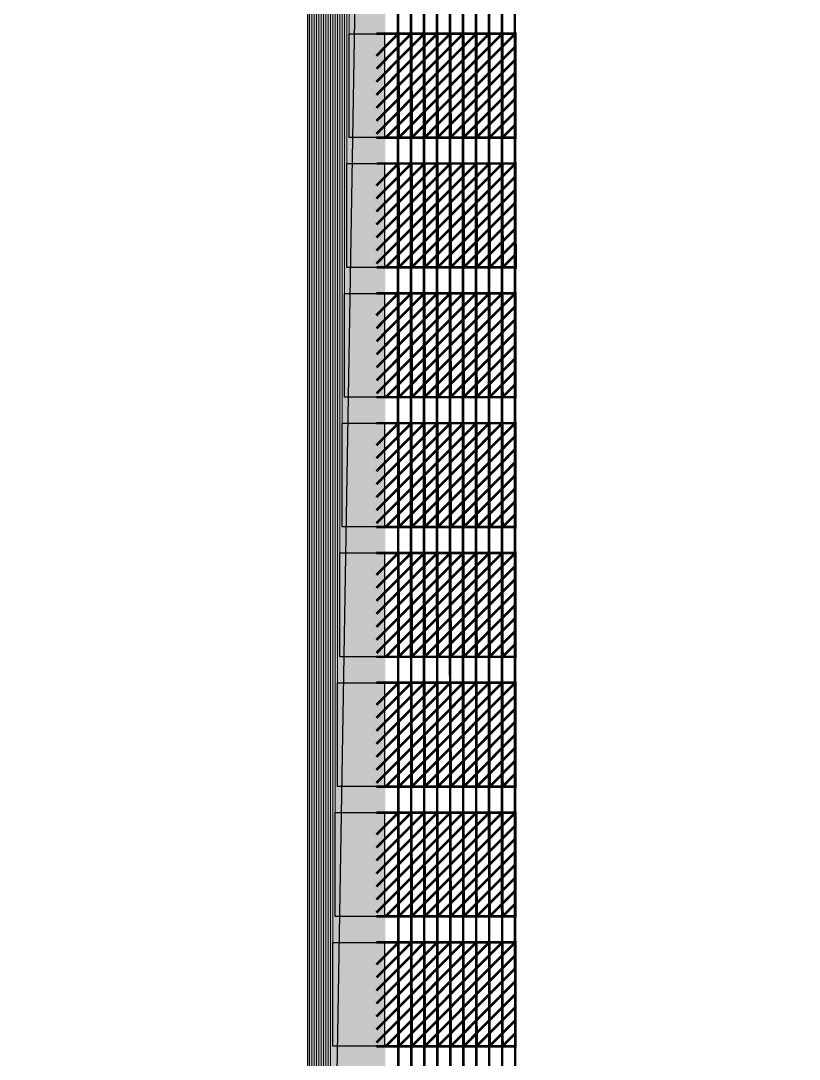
# Model space of a CAD drawing. Header units: millimetres. Extents: x -51 to 51, y -51 to 51.
# Drawn here: x 0.493 to 3.491, y -14.146 to -10.146 of the extents above; entities that cross this region are included whole.
import ezdxf

# ---------------------------------------------------------------- set-up
doc = ezdxf.new("R2010")
doc.units = ezdxf.units.MM
doc.linetypes.add('DASHED', pattern=[19.05, 12.7, -6.35])
for name, color, linetype in [('bottom_SU8', 5, 'Continuous'), ('metal', 43, 'Continuous'), ('reference', 18, 'DASHED')]:
    doc.layers.add(name, color=color, linetype=linetype)
doc.layers.add('top SU-8', color=3, linetype='Continuous', transparency=0.63)

msp = doc.modelspace()

# ---------------------------------------------------------------- linework, layer by layer
at = {"layer": 'bottom_SU8', "transparency": 33554544}
for points, const_width in [([(1.747, 5.9298), (1.747, -19.1017)], 0.3), ([(1.9485, -19.0957), (1.9439, -3.1964)], 0.01), ([(1.9982, -19.0957), (1.9939, -3.1964)], 0.01), ([(2.0482, -19.0957), (2.0439, -3.1964)], 0.01), ([(2.0985, -19.0957), (2.0939, -3.1961)], 0.01), ([(2.1485, -19.0957), (2.1439, -3.1964)], 0.01), ([(2.1985, -19.0957), (2.1939, -3.1961)], 0.01), ([(2.2485, -19.0957), (2.2442, -3.1961)], 0.01), ([(2.2985, -19.0957), (2.2939, -3.1961)], 0.01), ([(2.3485, -19.0957), (2.3439, -3.1961)], 0.01), ([(2.3985, -19.0957), (2.3939, -3.1921)], 0.01), ([(1.8626, -10.2808), (1.9475, -10.1957)], 0.01), ([(1.8628, -10.3307), (1.9975, -10.1957)], 0.01), ([(1.8628, -10.3808), (2.0475, -10.1957)], 0.01), ([(1.8628, -10.4309), (2.0975, -10.1957)], 0.01), ([(1.8628, -10.481), (2.1475, -10.1957)], 0.01), ([(1.8628, -10.5311), (2.1975, -10.1957)], 0.01), ([(1.8628, -10.5812), (2.2475, -10.1957)], 0.01), ([(1.8628, -10.1957), (2.4031, -10.1957)], 0.01), ([(1.8984, -10.5957), (2.2975, -10.1957)], 0.01), ([(1.9484, -10.5957), (1.9475, -10.1957)], 0.01), ([(1.9484, -10.5957), (2.3475, -10.1957)], 0.01), ([(1.9984, -10.5957), (1.9975, -10.1957)], 0.01), ([(1.9984, -10.5957), (2.3975, -10.1957)], 0.01), ([(2.0484, -10.5957), (2.0475, -10.1957)], 0.01), ([(2.0984, -10.5957), (2.0975, -10.1957)], 0.01), ([(2.1484, -10.5957), (2.1475, -10.1957)], 0.01), ([(2.1984, -10.5957), (2.1975, -10.1957)], 0.01), ([(2.2484, -10.5957), (2.2475, -10.1957)], 0.01), ([(2.2984, -10.5957), (2.2975, -10.1957)], 0.01), ([(2.3484, -10.5957), (2.3475, -10.1957)], 0.01), ([(2.3984, -10.5957), (2.3975, -10.1957)], 0.01), ([(2.0484, -10.5957), (2.3976, -10.2457)], 0.01), ([(2.0984, -10.5957), (2.3977, -10.2957)], 0.01), ([(2.1484, -10.5957), (2.3979, -10.3457)], 0.01), ([(2.1984, -10.5957), (2.398, -10.3957)], 0.01), ([(2.2484, -10.5957), (2.3981, -10.4457)], 0.01), ([(2.2984, -10.5957), (2.3982, -10.4957)], 0.01), ([(2.3484, -10.5957), (2.3983, -10.5457)], 0.01), ([(1.8628, -10.5957), (2.4032, -10.5957)], 0.01), ([(1.863, -10.7808), (1.9479, -10.6957)], 0.01), ([(1.8632, -10.8307), (1.9979, -10.6957)], 0.01), ([(1.8632, -10.8808), (2.0479, -10.6957)], 0.01), ([(1.8632, -10.9309), (2.0979, -10.6957)], 0.01), ([(1.8632, -10.981), (2.1479, -10.6957)], 0.01), ([(1.8632, -11.0311), (2.1979, -10.6957)], 0.01), ([(1.8632, -11.0812), (2.2479, -10.6957)], 0.01), ([(1.8632, -10.6957), (2.4035, -10.6957)], 0.01), ([(1.8987, -11.0957), (2.2979, -10.6957)], 0.01), ([(1.9487, -11.0957), (1.9479, -10.6957)], 0.01), ([(1.9487, -11.0957), (2.3479, -10.6957)], 0.01), ([(1.9987, -11.0957), (1.9979, -10.6957)], 0.01), ([(1.9987, -11.0957), (2.3979, -10.6957)], 0.01), ([(2.0487, -11.0957), (2.0479, -10.6957)], 0.01), ([(2.0987, -11.0957), (2.0979, -10.6957)], 0.01), ([(2.1487, -11.0957), (2.1479, -10.6957)], 0.01), ([(2.1987, -11.0957), (2.1979, -10.6957)], 0.01), ([(2.2487, -11.0957), (2.2479, -10.6957)], 0.01), ([(2.2987, -11.0957), (2.2979, -10.6957)], 0.01), ([(2.3487, -11.0957), (2.3479, -10.6957)], 0.01), ([(2.3987, -11.0957), (2.3979, -10.6957)], 0.01), ([(2.0487, -11.0957), (2.398, -10.7457)], 0.01), ([(2.0987, -11.0957), (2.3981, -10.7957)], 0.01), ([(2.1487, -11.0957), (2.3982, -10.8457)], 0.01), ([(2.1987, -11.0957), (2.3983, -10.8957)], 0.01), ([(2.2487, -11.0957), (2.3984, -10.9457)], 0.01), ([(2.2987, -11.0957), (2.3985, -10.9957)], 0.01), ([(2.3487, -11.0957), (2.3986, -11.0457)], 0.01), ([(1.8632, -11.0957), (2.4036, -11.0957)], 0.01), ([(1.8627, -11.2808), (1.9476, -11.1957)], 0.01), ([(1.8629, -11.3307), (1.9976, -11.1957)], 0.01), ([(1.8629, -11.3808), (2.0476, -11.1957)], 0.01), ([(1.8629, -11.4309), (2.0976, -11.1957)], 0.01), ([(1.8629, -11.481), (2.1476, -11.1957)], 0.01), ([(1.8629, -11.5311), (2.1976, -11.1957)], 0.01), ([(1.8629, -11.5812), (2.2476, -11.1957)], 0.01), ([(1.8629, -11.1957), (2.4032, -11.1957)], 0.01), ([(1.8985, -11.5957), (2.2976, -11.1957)], 0.01), ([(1.9485, -11.5957), (1.9476, -11.1957)], 0.01), ([(1.9485, -11.5957), (2.3476, -11.1957)], 0.01), ([(1.9985, -11.5957), (1.9976, -11.1957)], 0.01), ([(1.9985, -11.5957), (2.3976, -11.1957)], 0.01), ([(2.0485, -11.5957), (2.0476, -11.1957)], 0.01), ([(2.0985, -11.5957), (2.0976, -11.1957)], 0.01), ([(2.1485, -11.5957), (2.1476, -11.1957)], 0.01), ([(2.1985, -11.5957), (2.1976, -11.1957)], 0.01), ([(2.2485, -11.5957), (2.2476, -11.1957)], 0.01), ([(2.2985, -11.5957), (2.2976, -11.1957)], 0.01), ([(2.3485, -11.5957), (2.3476, -11.1957)], 0.01), ([(2.3985, -11.5957), (2.3976, -11.1957)], 0.01), ([(2.0485, -11.5957), (2.3978, -11.2457)], 0.01), ([(2.0985, -11.5957), (2.3979, -11.2957)], 0.01), ([(2.1485, -11.5957), (2.398, -11.3457)], 0.01), ([(2.1985, -11.5957), (2.3981, -11.3957)], 0.01), ([(2.2485, -11.5957), (2.3982, -11.4457)], 0.01), ([(2.2985, -11.5957), (2.3983, -11.4957)], 0.01), ([(2.3485, -11.5957), (2.3984, -11.5457)], 0.01), ([(1.8629, -11.5957), (2.4033, -11.5957)], 0.01), ([(1.8627, -11.7808), (1.9476, -11.6957)], 0.01), ([(1.8629, -11.8307), (1.9976, -11.6957)], 0.01), ([(1.8629, -11.8808), (2.0476, -11.6957)], 0.01), ([(1.8629, -11.9309), (2.0976, -11.6957)], 0.01), ([(1.8629, -11.981), (2.1476, -11.6957)], 0.01), ([(1.8629, -12.0311), (2.1976, -11.6957)], 0.01), ([(1.8629, -12.0812), (2.2476, -11.6957)], 0.01), ([(1.8629, -11.6957), (2.4032, -11.6957)], 0.01), ([(1.8985, -12.0957), (2.2976, -11.6957)], 0.01), ([(1.9485, -12.0957), (1.9476, -11.6957)], 0.01), ([(1.9485, -12.0957), (2.3476, -11.6957)], 0.01), ([(1.9985, -12.0957), (1.9976, -11.6957)], 0.01), ([(1.9985, -12.0957), (2.3976, -11.6957)], 0.01), ([(2.0485, -12.0957), (2.0476, -11.6957)], 0.01), ([(2.0985, -12.0957), (2.0976, -11.6957)], 0.01), ([(2.1485, -12.0957), (2.1476, -11.6957)], 0.01), ([(2.1985, -12.0957), (2.1976, -11.6957)], 0.01), ([(2.2485, -12.0957), (2.2476, -11.6957)], 0.01), ([(2.2985, -12.0957), (2.2976, -11.6957)], 0.01), ([(2.3485, -12.0957), (2.3476, -11.6957)], 0.01), ([(2.3985, -12.0957), (2.3976, -11.6957)], 0.01), ([(2.0485, -12.0957), (2.3978, -11.7457)], 0.01), ([(2.0985, -12.0957), (2.3979, -11.7957)], 0.01), ([(2.1485, -12.0957), (2.398, -11.8457)], 0.01), ([(2.1985, -12.0957), (2.3981, -11.8957)], 0.01), ([(2.2485, -12.0957), (2.3982, -11.9457)], 0.01), ([(2.2985, -12.0957), (2.3983, -11.9957)], 0.01), ([(2.3485, -12.0957), (2.3984, -12.0457)], 0.01), ([(1.8629, -12.0957), (2.4033, -12.0957)], 0.01), ([(1.8627, -12.2808), (1.9476, -12.1957)], 0.01), ([(1.8629, -12.3307), (1.9976, -12.1957)], 0.01), ([(1.8629, -12.3808), (2.0476, -12.1957)], 0.01), ([(1.8629, -12.4309), (2.0976, -12.1957)], 0.01), ([(1.8629, -12.481), (2.1476, -12.1957)], 0.01), ([(1.8629, -12.5311), (2.1976, -12.1957)], 0.01), ([(1.8629, -12.5812), (2.2476, -12.1957)], 0.01), ([(1.8629, -12.1957), (2.4032, -12.1957)], 0.01), ([(1.8985, -12.5957), (2.2976, -12.1957)], 0.01), ([(1.9485, -12.5957), (1.9476, -12.1957)], 0.01), ([(1.9485, -12.5957), (2.3476, -12.1957)], 0.01), ([(1.9985, -12.5957), (1.9976, -12.1957)], 0.01), ([(1.9985, -12.5957), (2.3976, -12.1957)], 0.01), ([(2.0485, -12.5957), (2.0476, -12.1957)], 0.01), ([(2.0985, -12.5957), (2.0976, -12.1957)], 0.01), ([(2.1485, -12.5957), (2.1476, -12.1957)], 0.01), ([(2.1985, -12.5957), (2.1976, -12.1957)], 0.01), ([(2.2485, -12.5957), (2.2476, -12.1957)], 0.01), ([(2.2985, -12.5957), (2.2976, -12.1957)], 0.01), ([(2.3485, -12.5957), (2.3476, -12.1957)], 0.01), ([(2.3985, -12.5957), (2.3976, -12.1957)], 0.01), ([(2.0485, -12.5957), (2.3978, -12.2457)], 0.01), ([(2.0985, -12.5957), (2.3979, -12.2957)], 0.01), ([(2.1485, -12.5957), (2.398, -12.3457)], 0.01), ([(2.1985, -12.5957), (2.3981, -12.3957)], 0.01), ([(2.2485, -12.5957), (2.3982, -12.4457)], 0.01), ([(2.2985, -12.5957), (2.3983, -12.4957)], 0.01), ([(2.3485, -12.5957), (2.3984, -12.5457)], 0.01), ([(1.8629, -12.5957), (2.4033, -12.5957)], 0.01), ([(1.8627, -12.7808), (1.9476, -12.6957)], 0.01), ([(1.8629, -12.8307), (1.9976, -12.6957)], 0.01), ([(1.8629, -12.8808), (2.0476, -12.6957)], 0.01), ([(1.8629, -12.9309), (2.0976, -12.6957)], 0.01), ([(1.8629, -12.981), (2.1476, -12.6957)], 0.01), ([(1.8629, -13.0311), (2.1976, -12.6957)], 0.01), ([(1.8629, -13.0812), (2.2476, -12.6957)], 0.01), ([(1.8629, -12.6957), (2.4032, -12.6957)], 0.01), ([(1.8985, -13.0957), (2.2976, -12.6957)], 0.01), ([(1.9485, -13.0957), (1.9476, -12.6957)], 0.01), ([(1.9485, -13.0957), (2.3476, -12.6957)], 0.01), ([(1.9985, -13.0957), (1.9976, -12.6957)], 0.01), ([(1.9985, -13.0957), (2.3976, -12.6957)], 0.01), ([(2.0485, -13.0957), (2.0476, -12.6957)], 0.01), ([(2.0985, -13.0957), (2.0976, -12.6957)], 0.01), ([(2.1485, -13.0957), (2.1476, -12.6957)], 0.01), ([(2.1985, -13.0957), (2.1976, -12.6957)], 0.01), ([(2.2485, -13.0957), (2.2476, -12.6957)], 0.01), ([(2.2985, -13.0957), (2.2976, -12.6957)], 0.01), ([(2.3485, -13.0957), (2.3476, -12.6957)], 0.01), ([(2.3985, -13.0957), (2.3976, -12.6957)], 0.01), ([(2.0485, -13.0957), (2.3978, -12.7457)], 0.01), ([(2.0985, -13.0957), (2.3979, -12.7957)], 0.01), ([(2.1485, -13.0957), (2.398, -12.8457)], 0.01), ([(2.1985, -13.0957), (2.3981, -12.8957)], 0.01), ([(2.2485, -13.0957), (2.3982, -12.9457)], 0.01), ([(2.2985, -13.0957), (2.3983, -12.9957)], 0.01), ([(2.3485, -13.0957), (2.3984, -13.0457)], 0.01), ([(1.8629, -13.0957), (2.4033, -13.0957)], 0.01), ([(1.8627, -13.2808), (1.9476, -13.1957)], 0.01), ([(1.8629, -13.3307), (1.9976, -13.1957)], 0.01), ([(1.8629, -13.3808), (2.0476, -13.1957)], 0.01), ([(1.8629, -13.4309), (2.0976, -13.1957)], 0.01), ([(1.8629, -13.481), (2.1476, -13.1957)], 0.01), ([(1.8629, -13.5311), (2.1976, -13.1957)], 0.01), ([(1.8629, -13.5812), (2.2476, -13.1957)], 0.01), ([(1.8629, -13.1957), (2.4032, -13.1957)], 0.01), ([(1.8985, -13.5957), (2.2976, -13.1957)], 0.01), ([(1.9485, -13.5957), (1.9476, -13.1957)], 0.01), ([(1.9485, -13.5957), (2.3476, -13.1957)], 0.01), ([(1.9985, -13.5957), (1.9976, -13.1957)], 0.01), ([(1.9985, -13.5957), (2.3976, -13.1957)], 0.01), ([(2.0485, -13.5957), (2.0476, -13.1957)], 0.01), ([(2.0985, -13.5957), (2.0976, -13.1957)], 0.01), ([(2.1485, -13.5957), (2.1476, -13.1957)], 0.01), ([(2.1985, -13.5957), (2.1976, -13.1957)], 0.01), ([(2.2485, -13.5957), (2.2476, -13.1957)], 0.01), ([(2.2985, -13.5957), (2.2976, -13.1957)], 0.01), ([(2.3485, -13.5957), (2.3476, -13.1957)], 0.01), ([(2.3985, -13.5957), (2.3976, -13.1957)], 0.01), ([(2.0485, -13.5957), (2.3978, -13.2457)], 0.01), ([(2.0985, -13.5957), (2.3979, -13.2957)], 0.01), ([(2.1485, -13.5957), (2.398, -13.3457)], 0.01), ([(2.1985, -13.5957), (2.3981, -13.3957)], 0.01), ([(2.2485, -13.5957), (2.3982, -13.4457)], 0.01), ([(2.2985, -13.5957), (2.3983, -13.4957)], 0.01), ([(2.3485, -13.5957), (2.3984, -13.5457)], 0.01), ([(1.8629, -13.5957), (2.4033, -13.5957)], 0.01), ([(1.8627, -13.7808), (1.9476, -13.6957)], 0.01), ([(1.8629, -13.8307), (1.9976, -13.6957)], 0.01), ([(1.8629, -13.8808), (2.0476, -13.6957)], 0.01), ([(1.8629, -13.9309), (2.0976, -13.6957)], 0.01), ([(1.8629, -13.981), (2.1476, -13.6957)], 0.01), ([(1.8629, -14.0311), (2.1976, -13.6957)], 0.01), ([(1.8629, -14.0812), (2.2476, -13.6957)], 0.01), ([(1.8629, -13.6957), (2.4032, -13.6957)], 0.01), ([(1.8985, -14.0957), (2.2976, -13.6957)], 0.01), ([(1.9485, -14.0957), (1.9476, -13.6957)], 0.01), ([(1.9485, -14.0957), (2.3476, -13.6957)], 0.01), ([(1.9985, -14.0957), (1.9976, -13.6957)], 0.01), ([(1.9985, -14.0957), (2.3976, -13.6957)], 0.01), ([(2.0485, -14.0957), (2.0476, -13.6957)], 0.01), ([(2.0985, -14.0957), (2.0976, -13.6957)], 0.01), ([(2.1485, -14.0957), (2.1476, -13.6957)], 0.01), ([(2.1985, -14.0957), (2.1976, -13.6957)], 0.01), ([(2.2485, -14.0957), (2.2476, -13.6957)], 0.01), ([(2.2985, -14.0957), (2.2976, -13.6957)], 0.01), ([(2.3485, -14.0957), (2.3476, -13.6957)], 0.01), ([(2.3985, -14.0957), (2.3976, -13.6957)], 0.01), ([(2.0485, -14.0957), (2.3978, -13.7457)], 0.01), ([(2.0985, -14.0957), (2.3979, -13.7957)], 0.01), ([(2.1485, -14.0957), (2.398, -13.8457)], 0.01), ([(2.1985, -14.0957), (2.3981, -13.8957)], 0.01), ([(2.2485, -14.0957), (2.3982, -13.9457)], 0.01), ([(2.2985, -14.0957), (2.3983, -13.9957)], 0.01), ([(2.3485, -14.0957), (2.3984, -14.0457)], 0.01), ([(1.8629, -14.0957), (2.4033, -14.0957)], 0.01)]:
    msp.add_lwpolyline(points, dxfattribs=dict(at, const_width=const_width))
at = {"layer": 'metal', "transparency": 33554544}
for points, const_width in [([(1.749, -11.0957), (1.749, 10.5754)], 0.004), ([(1.731, -12.0957), (1.731, 10.0274)], 0.004), ([(1.74, -11.5957), (1.74, 10.0291)], 0.004), ([(1.758, -10.5957), (1.758, 9.9562)], 0.004), ([(1.713, -13.0957), (1.713, 9.4365)], 0.004), ([(1.722, -12.5957), (1.722, 9.4365)], 0.004), ([(1.695, -14.0957), (1.695, 8.8389)], 0.004), ([(1.704, -13.5957), (1.704, 8.8407)], 0.004), ([(1.677, -15.0957), (1.677, 8.2445)], 0.004), ([(1.686, -14.5957), (1.686, 8.2445)], 0.004), ([(1.659, -16.0957), (1.659, 7.6503)], 0.004), ([(1.668, -15.5957), (1.668, 7.6503)], 0.004), ([(1.641, -17.0957), (1.641, 7.0554)], 0.004), ([(1.65, -16.5957), (1.65, 7.0554)], 0.004), ([(1.623, -18.0957), (1.623, 6.4565)], 0.004), ([(1.632, -17.5957), (1.632, 6.4576)], 0.004), ([(1.605, -19.0957), (1.605, 5.8889)], 0.004), ([(1.614, -18.5957), (1.614, 5.8943)], 0.004), ([(1.8881, -10.3054), (1.9975, -10.1957)], 0.006), ([(1.8881, -10.3554), (2.0475, -10.1957)], 0.006), ([(1.8881, -10.4055), (2.0975, -10.1957)], 0.006), ([(1.8881, -10.5558), (2.2475, -10.1957)], 0.006), ([(1.8881, -10.1957), (2.4005, -10.1957)], 0.006), ([(1.8882, -10.4556), (2.1475, -10.1957)], 0.006), ([(1.8882, -10.5056), (2.1975, -10.1957)], 0.006), ([(1.8882, -10.2551), (1.9475, -10.1957)], 0.006), ([(1.8984, -10.5957), (2.2975, -10.1957)], 0.006), ([(1.9484, -10.5957), (1.9475, -10.1957)], 0.006), ([(1.9484, -10.5957), (2.3475, -10.1957)], 0.006), ([(1.9984, -10.5957), (1.9975, -10.1957)], 0.006), ([(1.9984, -10.5957), (2.3975, -10.1957)], 0.006), ([(2.0484, -10.5957), (2.0475, -10.1957)], 0.006), ([(2.0984, -10.5957), (2.0975, -10.1957)], 0.006), ([(2.1484, -10.5957), (2.1475, -10.1957)], 0.006), ([(2.1984, -10.5957), (2.1975, -10.1957)], 0.006), ([(2.2484, -10.5957), (2.2475, -10.1957)], 0.006), ([(2.2984, -10.5957), (2.2975, -10.1957)], 0.006), ([(2.3484, -10.5957), (2.3475, -10.1957)], 0.006), ([(2.3984, -10.5957), (2.3975, -10.1957)], 0.006), ([(2.0484, -10.5957), (2.3976, -10.2457)], 0.006), ([(2.0984, -10.5957), (2.3977, -10.2957)], 0.006), ([(2.1484, -10.5957), (2.3979, -10.3457)], 0.006), ([(2.1984, -10.5957), (2.398, -10.3957)], 0.006), ([(2.2484, -10.5957), (2.3981, -10.4457)], 0.006), ([(2.2984, -10.5957), (2.3982, -10.4957)], 0.006), ([(2.3484, -10.5957), (2.3983, -10.5457)], 0.006), ([(1.8861, -10.5957), (2.4008, -10.5957)], 0.006), ([(1.8884, -10.8054), (1.9979, -10.6957)], 0.006), ([(1.8885, -10.8554), (2.0479, -10.6957)], 0.006), ([(1.8885, -10.9055), (2.0979, -10.6957)], 0.006), ([(1.8885, -10.9556), (2.1479, -10.6957)], 0.006), ([(1.8885, -11.0558), (2.2479, -10.6957)], 0.006), ([(1.8885, -10.6957), (2.4009, -10.6957)], 0.006), ([(1.8886, -11.0056), (2.1979, -10.6957)], 0.006), ([(1.8886, -10.7551), (1.9479, -10.6957)], 0.006), ([(1.8987, -11.0957), (2.2979, -10.6957)], 0.006), ([(1.9487, -11.0957), (1.9479, -10.6957)], 0.006), ([(1.9487, -11.0957), (2.3479, -10.6957)], 0.006), ([(1.9987, -11.0957), (1.9979, -10.6957)], 0.006), ([(1.9987, -11.0957), (2.3979, -10.6957)], 0.006), ([(2.0487, -11.0957), (2.0479, -10.6957)], 0.006), ([(2.0987, -11.0957), (2.0979, -10.6957)], 0.006), ([(2.1487, -11.0957), (2.1479, -10.6957)], 0.006), ([(2.1987, -11.0957), (2.1979, -10.6957)], 0.006), ([(2.2487, -11.0957), (2.2479, -10.6957)], 0.006), ([(2.2987, -11.0957), (2.2979, -10.6957)], 0.006), ([(2.3487, -11.0957), (2.3479, -10.6957)], 0.006), ([(2.3987, -11.0957), (2.3979, -10.6957)], 0.006), ([(2.0487, -11.0957), (2.398, -10.7457)], 0.006), ([(2.0987, -11.0957), (2.3981, -10.7957)], 0.006), ([(2.1487, -11.0957), (2.3982, -10.8457)], 0.006), ([(2.1987, -11.0957), (2.3983, -10.8957)], 0.006), ([(2.2487, -11.0957), (2.3984, -10.9457)], 0.006), ([(2.2987, -11.0957), (2.3985, -10.9957)], 0.006), ([(2.3487, -11.0957), (2.3986, -11.0457)], 0.006), ([(1.8864, -11.0957), (2.4012, -11.0957)], 0.006), ([(1.8882, -11.3054), (1.9976, -11.1957)], 0.006), ([(1.8882, -11.3554), (2.0476, -11.1957)], 0.006), ([(1.8882, -11.5558), (2.2476, -11.1957)], 0.006), ([(1.8882, -11.1957), (2.4006, -11.1957)], 0.006), ([(1.8883, -11.4055), (2.0976, -11.1957)], 0.006), ([(1.8883, -11.4556), (2.1476, -11.1957)], 0.006), ([(1.8883, -11.5056), (2.1976, -11.1957)], 0.006), ([(1.8883, -11.2551), (1.9476, -11.1957)], 0.006), ([(1.8985, -11.5957), (2.2976, -11.1957)], 0.006), ([(1.9485, -11.5957), (1.9476, -11.1957)], 0.006), ([(1.9485, -11.5957), (2.3476, -11.1957)], 0.006), ([(1.9985, -11.5957), (1.9976, -11.1957)], 0.006), ([(1.9985, -11.5957), (2.3976, -11.1957)], 0.006), ([(2.0485, -11.5957), (2.0476, -11.1957)], 0.006), ([(2.0985, -11.5957), (2.0976, -11.1957)], 0.006), ([(2.1485, -11.5957), (2.1476, -11.1957)], 0.006), ([(2.1985, -11.5957), (2.1976, -11.1957)], 0.006), ([(2.2485, -11.5957), (2.2476, -11.1957)], 0.006), ([(2.2985, -11.5957), (2.2976, -11.1957)], 0.006), ([(2.3485, -11.5957), (2.3476, -11.1957)], 0.006), ([(2.3985, -11.5957), (2.3976, -11.1957)], 0.006), ([(2.0485, -11.5957), (2.3978, -11.2457)], 0.006), ([(2.0985, -11.5957), (2.3979, -11.2957)], 0.006), ([(2.1485, -11.5957), (2.398, -11.3457)], 0.006), ([(2.1985, -11.5957), (2.3981, -11.3957)], 0.006), ([(2.2485, -11.5957), (2.3982, -11.4457)], 0.006), ([(2.2985, -11.5957), (2.3983, -11.4957)], 0.006), ([(2.3485, -11.5957), (2.3984, -11.5457)], 0.006), ([(1.8862, -11.5957), (2.4009, -11.5957)], 0.006), ([(1.8882, -11.8054), (1.9976, -11.6957)], 0.006), ([(1.8882, -11.8554), (2.0476, -11.6957)], 0.006), ([(1.8882, -12.0558), (2.2476, -11.6957)], 0.006), ([(1.8882, -11.6957), (2.4006, -11.6957)], 0.006), ([(1.8883, -11.9055), (2.0976, -11.6957)], 0.006), ([(1.8883, -11.9556), (2.1476, -11.6957)], 0.006), ([(1.8883, -12.0056), (2.1976, -11.6957)], 0.006), ([(1.8883, -11.7551), (1.9476, -11.6957)], 0.006), ([(1.8985, -12.0957), (2.2976, -11.6957)], 0.006), ([(1.9485, -12.0957), (1.9476, -11.6957)], 0.006), ([(1.9485, -12.0957), (2.3476, -11.6957)], 0.006), ([(1.9985, -12.0957), (1.9976, -11.6957)], 0.006), ([(1.9985, -12.0957), (2.3976, -11.6957)], 0.006), ([(2.0485, -12.0957), (2.0476, -11.6957)], 0.006), ([(2.0985, -12.0957), (2.0976, -11.6957)], 0.006), ([(2.1485, -12.0957), (2.1476, -11.6957)], 0.006), ([(2.1985, -12.0957), (2.1976, -11.6957)], 0.006), ([(2.2485, -12.0957), (2.2476, -11.6957)], 0.006), ([(2.2985, -12.0957), (2.2976, -11.6957)], 0.006), ([(2.3485, -12.0957), (2.3476, -11.6957)], 0.006), ([(2.3985, -12.0957), (2.3976, -11.6957)], 0.006), ([(2.0485, -12.0957), (2.3978, -11.7457)], 0.006), ([(2.0985, -12.0957), (2.3979, -11.7957)], 0.006), ([(2.1485, -12.0957), (2.398, -11.8457)], 0.006), ([(2.1985, -12.0957), (2.3981, -11.8957)], 0.006), ([(2.2485, -12.0957), (2.3982, -11.9457)], 0.006), ([(2.2985, -12.0957), (2.3983, -11.9957)], 0.006), ([(2.3485, -12.0957), (2.3984, -12.0457)], 0.006), ([(1.8862, -12.0957), (2.4009, -12.0957)], 0.006), ([(1.8882, -12.3054), (1.9976, -12.1957)], 0.006), ([(1.8882, -12.3554), (2.0476, -12.1957)], 0.006), ([(1.8882, -12.5558), (2.2476, -12.1957)], 0.006), ([(1.8882, -12.1957), (2.4006, -12.1957)], 0.006), ([(1.8883, -12.4055), (2.0976, -12.1957)], 0.006), ([(1.8883, -12.4556), (2.1476, -12.1957)], 0.006), ([(1.8883, -12.5056), (2.1976, -12.1957)], 0.006), ([(1.8883, -12.2551), (1.9476, -12.1957)], 0.006), ([(1.8985, -12.5957), (2.2976, -12.1957)], 0.006), ([(1.9485, -12.5957), (1.9476, -12.1957)], 0.006), ([(1.9485, -12.5957), (2.3476, -12.1957)], 0.006), ([(1.9985, -12.5957), (1.9976, -12.1957)], 0.006), ([(1.9985, -12.5957), (2.3976, -12.1957)], 0.006), ([(2.0485, -12.5957), (2.0476, -12.1957)], 0.006), ([(2.0985, -12.5957), (2.0976, -12.1957)], 0.006), ([(2.1485, -12.5957), (2.1476, -12.1957)], 0.006), ([(2.1985, -12.5957), (2.1976, -12.1957)], 0.006), ([(2.2485, -12.5957), (2.2476, -12.1957)], 0.006), ([(2.2985, -12.5957), (2.2976, -12.1957)], 0.006), ([(2.3485, -12.5957), (2.3476, -12.1957)], 0.006), ([(2.3985, -12.5957), (2.3976, -12.1957)], 0.006), ([(2.0485, -12.5957), (2.3978, -12.2457)], 0.006), ([(2.0985, -12.5957), (2.3979, -12.2957)], 0.006), ([(2.1485, -12.5957), (2.398, -12.3457)], 0.006), ([(2.1985, -12.5957), (2.3981, -12.3957)], 0.006), ([(2.2485, -12.5957), (2.3982, -12.4457)], 0.006), ([(2.2985, -12.5957), (2.3983, -12.4957)], 0.006), ([(2.3485, -12.5957), (2.3984, -12.5457)], 0.006), ([(1.8862, -12.5957), (2.4009, -12.5957)], 0.006), ([(1.8882, -12.8054), (1.9976, -12.6957)], 0.006), ([(1.8882, -12.8554), (2.0476, -12.6957)], 0.006), ([(1.8882, -13.0558), (2.2476, -12.6957)], 0.006), ([(1.8882, -12.6957), (2.4006, -12.6957)], 0.006), ([(1.8883, -12.9055), (2.0976, -12.6957)], 0.006), ([(1.8883, -12.9556), (2.1476, -12.6957)], 0.006), ([(1.8883, -13.0056), (2.1976, -12.6957)], 0.006), ([(1.8883, -12.7551), (1.9476, -12.6957)], 0.006), ([(1.8985, -13.0957), (2.2976, -12.6957)], 0.006), ([(1.9485, -13.0957), (1.9476, -12.6957)], 0.006), ([(1.9485, -13.0957), (2.3476, -12.6957)], 0.006), ([(1.9985, -13.0957), (1.9976, -12.6957)], 0.006), ([(1.9985, -13.0957), (2.3976, -12.6957)], 0.006), ([(2.0485, -13.0957), (2.0476, -12.6957)], 0.006), ([(2.0985, -13.0957), (2.0976, -12.6957)], 0.006), ([(2.1485, -13.0957), (2.1476, -12.6957)], 0.006), ([(2.1985, -13.0957), (2.1976, -12.6957)], 0.006), ([(2.2485, -13.0957), (2.2476, -12.6957)], 0.006), ([(2.2985, -13.0957), (2.2976, -12.6957)], 0.006), ([(2.3485, -13.0957), (2.3476, -12.6957)], 0.006), ([(2.3985, -13.0957), (2.3976, -12.6957)], 0.006), ([(2.0485, -13.0957), (2.3978, -12.7457)], 0.006), ([(2.0985, -13.0957), (2.3979, -12.7957)], 0.006), ([(2.1485, -13.0957), (2.398, -12.8457)], 0.006), ([(2.1985, -13.0957), (2.3981, -12.8957)], 0.006), ([(2.2485, -13.0957), (2.3982, -12.9457)], 0.006), ([(2.2985, -13.0957), (2.3983, -12.9957)], 0.006), ([(2.3485, -13.0957), (2.3984, -13.0457)], 0.006), ([(1.8862, -13.0957), (2.4009, -13.0957)], 0.006), ([(1.8882, -13.3054), (1.9976, -13.1957)], 0.006), ([(1.8882, -13.3554), (2.0476, -13.1957)], 0.006), ([(1.8882, -13.5558), (2.2476, -13.1957)], 0.006), ([(1.8882, -13.1957), (2.4006, -13.1957)], 0.006), ([(1.8883, -13.4055), (2.0976, -13.1957)], 0.006), ([(1.8883, -13.4556), (2.1476, -13.1957)], 0.006), ([(1.8883, -13.5056), (2.1976, -13.1957)], 0.006), ([(1.8883, -13.2551), (1.9476, -13.1957)], 0.006), ([(1.8985, -13.5957), (2.2976, -13.1957)], 0.006), ([(1.9485, -13.5957), (1.9476, -13.1957)], 0.006), ([(1.9485, -13.5957), (2.3476, -13.1957)], 0.006), ([(1.9985, -13.5957), (1.9976, -13.1957)], 0.006), ([(1.9985, -13.5957), (2.3976, -13.1957)], 0.006), ([(2.0485, -13.5957), (2.0476, -13.1957)], 0.006), ([(2.0985, -13.5957), (2.0976, -13.1957)], 0.006), ([(2.1485, -13.5957), (2.1476, -13.1957)], 0.006), ([(2.1985, -13.5957), (2.1976, -13.1957)], 0.006), ([(2.2485, -13.5957), (2.2476, -13.1957)], 0.006), ([(2.2985, -13.5957), (2.2976, -13.1957)], 0.006), ([(2.3485, -13.5957), (2.3476, -13.1957)], 0.006), ([(2.3985, -13.5957), (2.3976, -13.1957)], 0.006), ([(2.0485, -13.5957), (2.3978, -13.2457)], 0.006), ([(2.0985, -13.5957), (2.3979, -13.2957)], 0.006), ([(2.1485, -13.5957), (2.398, -13.3457)], 0.006), ([(2.1985, -13.5957), (2.3981, -13.3957)], 0.006), ([(2.2485, -13.5957), (2.3982, -13.4457)], 0.006), ([(2.2985, -13.5957), (2.3983, -13.4957)], 0.006), ([(2.3485, -13.5957), (2.3984, -13.5457)], 0.006), ([(1.8862, -13.5957), (2.4009, -13.5957)], 0.006), ([(1.8882, -13.8054), (1.9976, -13.6957)], 0.006), ([(1.8882, -13.8554), (2.0476, -13.6957)], 0.006), ([(1.8882, -14.0558), (2.2476, -13.6957)], 0.006), ([(1.8882, -13.6957), (2.4006, -13.6957)], 0.006), ([(1.8883, -13.9055), (2.0976, -13.6957)], 0.006), ([(1.8883, -13.9556), (2.1476, -13.6957)], 0.006), ([(1.8883, -14.0056), (2.1976, -13.6957)], 0.006), ([(1.8883, -13.7551), (1.9476, -13.6957)], 0.006), ([(1.8985, -14.0957), (2.2976, -13.6957)], 0.006), ([(1.9485, -14.0957), (1.9476, -13.6957)], 0.006), ([(1.9485, -14.0957), (2.3476, -13.6957)], 0.006), ([(1.9985, -14.0957), (1.9976, -13.6957)], 0.006), ([(1.9985, -14.0957), (2.3976, -13.6957)], 0.006), ([(2.0485, -14.0957), (2.0476, -13.6957)], 0.006), ([(2.0985, -14.0957), (2.0976, -13.6957)], 0.006), ([(2.1485, -14.0957), (2.1476, -13.6957)], 0.006), ([(2.1985, -14.0957), (2.1976, -13.6957)], 0.006), ([(2.2485, -14.0957), (2.2476, -13.6957)], 0.006), ([(2.2985, -14.0957), (2.2976, -13.6957)], 0.006), ([(2.3485, -14.0957), (2.3476, -13.6957)], 0.006), ([(2.3985, -14.0957), (2.3976, -13.6957)], 0.006), ([(2.0485, -14.0957), (2.3978, -13.7457)], 0.006), ([(2.0985, -14.0957), (2.3979, -13.7957)], 0.006), ([(2.1485, -14.0957), (2.398, -13.8457)], 0.006), ([(2.1985, -14.0957), (2.3981, -13.8957)], 0.006), ([(2.2485, -14.0957), (2.3982, -13.9457)], 0.006), ([(2.2985, -14.0957), (2.3983, -13.9957)], 0.006), ([(2.3485, -14.0957), (2.3984, -14.0457)], 0.006), ([(1.8862, -14.0957), (2.4009, -14.0957)], 0.006)]:
    msp.add_lwpolyline(points, dxfattribs=dict(at, const_width=const_width))
for points in [[(1.758, -10.1957), (1.8933, -10.1957), (1.8933, -10.5957), (1.758, -10.5957)], [(1.749, -10.6957), (1.8936, -10.6957), (1.8936, -11.0957), (1.749, -11.0957)], [(1.74, -11.1957), (1.8934, -11.1957), (1.8934, -11.5957), (1.74, -11.5957)], [(1.731, -11.6957), (1.8934, -11.6957), (1.8934, -12.0957), (1.731, -12.0957)], [(1.722, -12.1957), (1.8934, -12.1957), (1.8934, -12.5957), (1.722, -12.5957)], [(1.713, -12.6957), (1.8934, -12.6957), (1.8934, -13.0957), (1.713, -13.0957)], [(1.704, -13.1957), (1.8934, -13.1957), (1.8934, -13.5957), (1.704, -13.5957)], [(1.695, -13.6957), (1.8934, -13.6957), (1.8934, -14.0957), (1.695, -14.0957)]]:
    msp.add_lwpolyline(points, close=True, dxfattribs=at)
at = {"layer": 'reference'}
msp.add_circle((0, 0), 38.1, dxfattribs=at)
at = {"layer": 'top SU-8', "transparency": 33554544}
msp.add_lwpolyline([(1.897, -3.1692), (1.597, -3.1692), (1.5969, -19.1018), (1.63, -19.1018)], close=True, dxfattribs=at)

doc.saveas('drawing.dxf')
